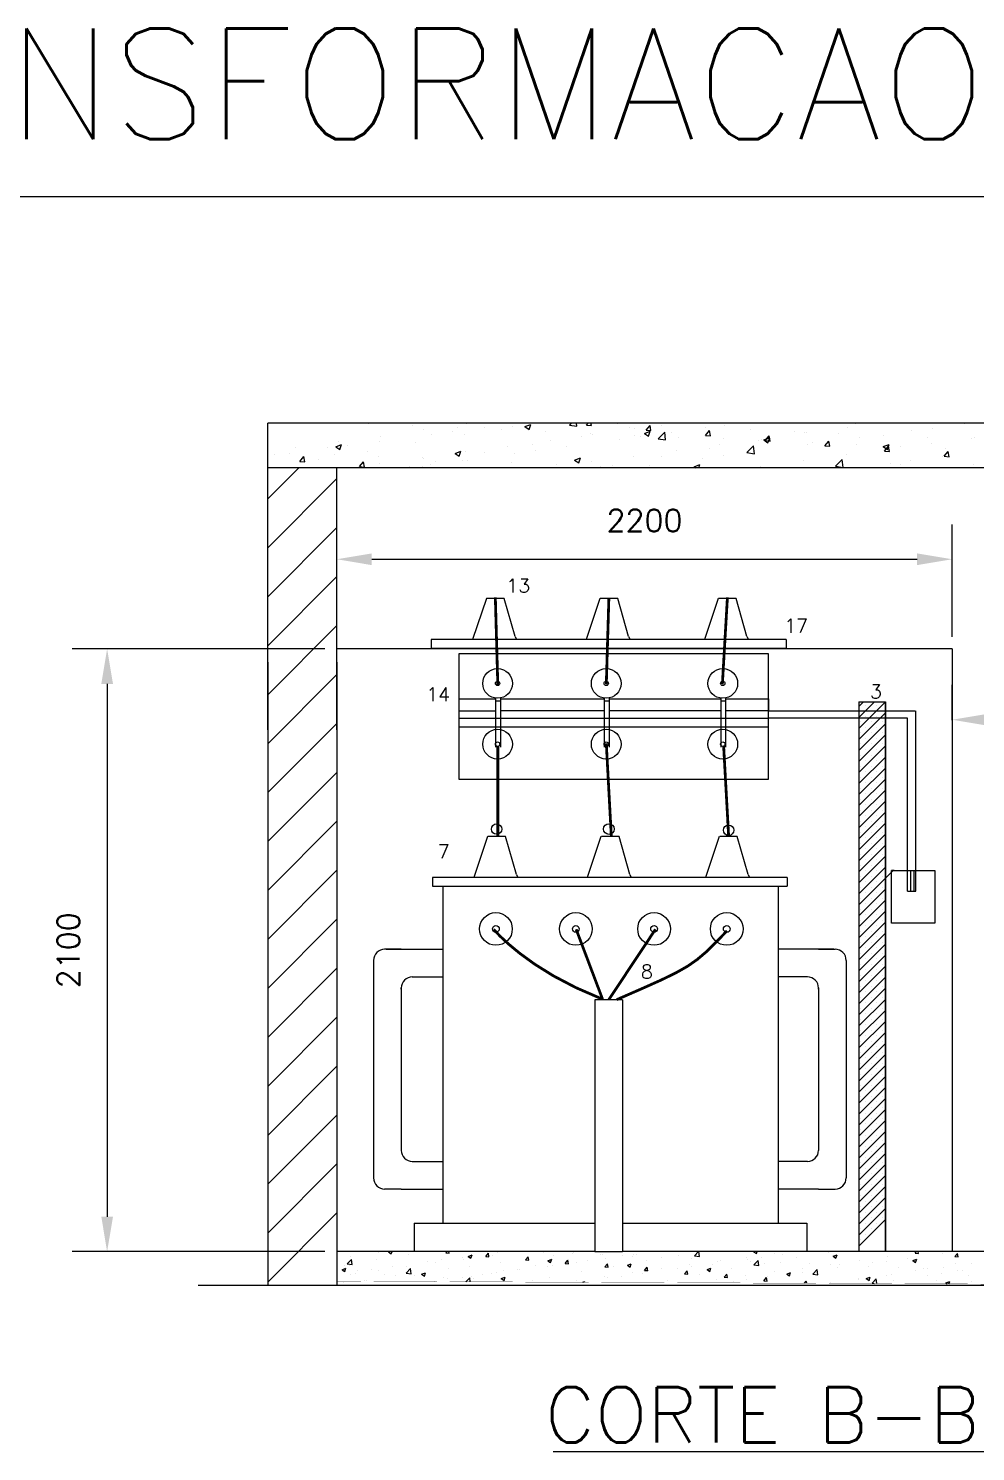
# Model space of a CAD drawing. Extents: x 0.035 to 0.854, y 0.057 to 0.57.
# Drawn here: x 0.2589 to 0.3811, y 0.3843 to 0.568 of the extents above; entities that cross this region are included whole.
import ezdxf
from ezdxf.enums import TextEntityAlignment as Align

# ---------------------------------------------------------------- set-up
doc = ezdxf.new("R2010")
doc.units = 0
doc.header["$LTSCALE"] = 500
doc.header["$MEASUREMENT"] = 0
doc.header["$PDMODE"] = 3
doc.header["$PDSIZE"] = -15
doc.layers.get('0').update_dxf_attribs({"linetype": 'CONTINUOUS'})
doc.layers.get('DEFPOINTS').update_dxf_attribs({"linetype": 'CONTINUOUS'})
doc.layers.add('TEXTOS', color=3, linetype='CONTINUOUS')
doc.styles.add('ROMAND', font='ROMANS.SHX', dxfattribs={"width": 2, "height": 100})
doc.styles.add('ROMANS', font='ROMANS.SHX', dxfattribs={"height": 80})

# ---------------------------------------------------------------- blocks, each defined once
blk = doc.blocks.new('*X4')
at = {"color": 0}
for p, q in [((6996.5, 9223.8), (7092.6, 9320)), ((6996.5, 9263.6), (7052.8, 9320)), ((6996.5, 9303.4), (7013, 9320)), ((7020.2, 9307.3), (7020.2, 9307.3)), ((7060, 9307.3), (7060, 9307.3)), ((6996.5, 9184.1), (7092.6, 9280.2)), ((7000.4, 9287.4), (7000.4, 9287.4)), ((7020.2, 9267.5), (7020.2, 9267.5)), ((7040.1, 9287.4), (7040.1, 9287.4)), ((7060, 9267.5), (7060, 9267.5)), ((7079.9, 9287.4), (7079.9, 9287.4)), ((6996.5, 9144.3), (7092.6, 9240.4)), ((6996.5, 9104.5), (7092.6, 9200.6)), ((7000.4, 9247.6), (7000.4, 9247.6)), ((7000.4, 9207.9), (7000.4, 9207.9)), ((7020.2, 9227.7), (7020.2, 9227.7)), ((7040.1, 9247.6), (7040.1, 9247.6)), ((7040.1, 9207.9), (7040.1, 9207.9)), ((7060, 9227.7), (7060, 9227.7)), ((7079.9, 9247.6), (7079.9, 9247.6)), ((7079.9, 9207.9), (7079.9, 9207.9)), ((6996.5, 9064.7), (7092.6, 9160.9)), ((7000.4, 9168.1), (7000.4, 9168.1)), ((7020.2, 9188), (7020.2, 9188)), ((7020.2, 9148.2), (7020.2, 9148.2)), ((7040.1, 9168.1), (7040.1, 9168.1)), ((7060, 9188), (7060, 9188)), ((7060, 9148.2), (7060, 9148.2)), ((7079.9, 9168.1), (7079.9, 9168.1)), ((6996.5, 9025), (7092.6, 9121.1)), ((7000.4, 9128.3), (7000.4, 9128.3)), ((7020.2, 9108.4), (7020.2, 9108.4)), ((7040.1, 9128.3), (7040.1, 9128.3)), ((7060, 9108.4), (7060, 9108.4)), ((7079.9, 9128.3), (7079.9, 9128.3)), ((6996.5, 8985.2), (7092.6, 9081.3)), ((7000.4, 9088.5), (7000.4, 9088.5)), ((7000.4, 9048.8), (7000.4, 9048.8)), ((7020.2, 9068.6), (7020.2, 9068.6)), ((7040.1, 9088.5), (7040.1, 9088.5)), ((7040.1, 9048.8), (7040.1, 9048.8)), ((7060, 9068.6), (7060, 9068.6)), ((7079.9, 9088.5), (7079.9, 9088.5)), ((7079.9, 9048.8), (7079.9, 9048.8)), ((6996.5, 8945.4), (7092.6, 9041.5)), ((6996.5, 8905.7), (7092.6, 9001.8)), ((7000.4, 9009), (7000.4, 9009)), ((7020.2, 9028.9), (7020.2, 9028.9)), ((7040.1, 9009), (7040.1, 9009)), ((7060, 9028.9), (7060, 9028.9)), ((7079.9, 9009), (7079.9, 9009)), ((6996.5, 8865.9), (7092.6, 8962)), ((7000.4, 8969.2), (7000.4, 8969.2)), ((7020.2, 8989.1), (7020.2, 8989.1)), ((7020.2, 8949.3), (7020.2, 8949.3)), ((7040.1, 8969.2), (7040.1, 8969.2)), ((7060, 8989.1), (7060, 8989.1)), ((7060, 8949.3), (7060, 8949.3)), ((7079.9, 8969.2), (7079.9, 8969.2)), ((6996.5, 8826.1), (7092.6, 8922.2)), ((7000.4, 8929.4), (7000.4, 8929.4)), ((7020.2, 8909.5), (7020.2, 8909.5)), ((7040.1, 8929.4), (7040.1, 8929.4)), ((7060, 8909.5), (7060, 8909.5)), ((7079.9, 8929.4), (7079.9, 8929.4)), ((6996.5, 8786.3), (7092.6, 8882.4)), ((6996.5, 8746.6), (7092.6, 8842.7)), ((7000.4, 8889.7), (7000.4, 8889.7)), ((7000.4, 8849.9), (7000.4, 8849.9)), ((7020.2, 8869.8), (7020.2, 8869.8)), ((7040.1, 8889.7), (7040.1, 8889.7)), ((7040.1, 8849.9), (7040.1, 8849.9)), ((7060, 8869.8), (7060, 8869.8)), ((7079.9, 8889.7), (7079.9, 8889.7)), ((7079.9, 8849.9), (7079.9, 8849.9)), ((6996.5, 8706.8), (7092.6, 8802.9)), ((7000.4, 8810.1), (7000.4, 8810.1)), ((7020.2, 8830), (7020.2, 8830)), ((7020.2, 8790.2), (7020.2, 8790.2)), ((7040.1, 8810.1), (7040.1, 8810.1)), ((7060, 8830), (7060, 8830)), ((7060, 8790.2), (7060, 8790.2)), ((7079.9, 8810.1), (7079.9, 8810.1)), ((6996.5, 8667), (7092.6, 8763.1)), ((7000.4, 8770.3), (7000.4, 8770.3)), ((7020.2, 8750.4), (7020.2, 8750.4)), ((7040.1, 8770.3), (7040.1, 8770.3)), ((7060, 8750.4), (7060, 8750.4)), ((7079.9, 8770.3), (7079.9, 8770.3)), ((6996.5, 8627.2), (7092.6, 8723.3)), ((7000.4, 8730.6), (7000.4, 8730.6)), ((7000.4, 8690.8), (7000.4, 8690.8)), ((7020.2, 8710.7), (7020.2, 8710.7)), ((7040.1, 8730.6), (7040.1, 8730.6)), ((7040.1, 8690.8), (7040.1, 8690.8)), ((7060, 8710.7), (7060, 8710.7)), ((7079.9, 8730.6), (7079.9, 8730.6)), ((7079.9, 8690.8), (7079.9, 8690.8)), ((7092.6, 8683.6), (7119.9, 8710.9)), ((6996.5, 8587.5), (7092.6, 8683.6)), ((6996.5, 8547.7), (7092.6, 8643.8)), ((7000.4, 8651), (7000.4, 8651)), ((7020.2, 8670.9), (7020.2, 8670.9)), ((7040.1, 8651), (7040.1, 8651)), ((7060, 8670.9), (7060, 8670.9)), ((7079.9, 8651), (7079.9, 8651)), ((6996.5, 8507.9), (7092.6, 8604)), ((7000.4, 8611.2), (7000.4, 8611.2)), ((7020.2, 8631.1), (7020.2, 8631.1)), ((7020.2, 8591.3), (7020.2, 8591.3)), ((7040.1, 8611.2), (7040.1, 8611.2)), ((7060, 8631.1), (7060, 8631.1)), ((7060, 8591.3), (7060, 8591.3)), ((7079.9, 8611.2), (7079.9, 8611.2)), ((6996.5, 8468.1), (7092.6, 8564.2)), ((7000.4, 8571.5), (7000.4, 8571.5)), ((7000.4, 8531.7), (7000.4, 8531.7)), ((7020.2, 8551.6), (7020.2, 8551.6)), ((7040.1, 8571.5), (7040.1, 8571.5)), ((7040.1, 8531.7), (7040.1, 8531.7)), ((7060, 8551.6), (7060, 8551.6)), ((7079.9, 8571.5), (7079.9, 8571.5)), ((7079.9, 8531.7), (7079.9, 8531.7)), ((6996.5, 8428.4), (7092.6, 8524.5)), ((6996.5, 8388.6), (7092.6, 8484.7)), ((7000.4, 8491.9), (7000.4, 8491.9)), ((7020.2, 8511.8), (7020.2, 8511.8)), ((7040.1, 8491.9), (7040.1, 8491.9)), ((7060, 8511.8), (7060, 8511.8)), ((7079.9, 8491.9), (7079.9, 8491.9)), ((6996.5, 8348.8), (7092.6, 8444.9)), ((7000.4, 8452.1), (7000.4, 8452.1)), ((7020.2, 8472), (7020.2, 8472)), ((7020.2, 8432.2), (7020.2, 8432.2)), ((7040.1, 8452.1), (7040.1, 8452.1)), ((7060, 8472), (7060, 8472)), ((7060, 8432.2), (7060, 8432.2)), ((7079.9, 8452.1), (7079.9, 8452.1)), ((6996.5, 8309), (7092.6, 8405.1)), ((7000.4, 8412.4), (7000.4, 8412.4)), ((7020.2, 8392.5), (7020.2, 8392.5)), ((7040.1, 8412.4), (7040.1, 8412.4)), ((7060, 8392.5), (7060, 8392.5)), ((7079.9, 8412.4), (7079.9, 8412.4)), ((6996.5, 8269.3), (7092.6, 8365.4)), ((6996.5, 8229.5), (7092.6, 8325.6)), ((7000.4, 8372.6), (7000.4, 8372.6)), ((7000.4, 8332.8), (7000.4, 8332.8)), ((7020.2, 8352.7), (7020.2, 8352.7)), ((7040.1, 8372.6), (7040.1, 8372.6)), ((7040.1, 8332.8), (7040.1, 8332.8)), ((7060, 8352.7), (7060, 8352.7)), ((7079.9, 8372.6), (7079.9, 8372.6)), ((7079.9, 8332.8), (7079.9, 8332.8)), ((6996.5, 8189.7), (7092.6, 8285.8)), ((7000.4, 8293), (7000.4, 8293)), ((7020.2, 8312.9), (7020.2, 8312.9)), ((7040.1, 8293), (7040.1, 8293)), ((7060, 8312.9), (7060, 8312.9)), ((7079.9, 8293), (7079.9, 8293)), ((6996.5, 8149.9), (7092.6, 8246)), ((7000.4, 8253.3), (7000.4, 8253.3)), ((7020.2, 8273.1), (7020.2, 8273.1)), ((7020.2, 8233.4), (7020.2, 8233.4)), ((7040.1, 8253.3), (7040.1, 8253.3)), ((7060, 8273.1), (7060, 8273.1)), ((7060, 8233.4), (7060, 8233.4)), ((7079.9, 8253.3), (7079.9, 8253.3)), ((6996.5, 8110.2), (7092.6, 8206.3)), ((7000.4, 8213.5), (7000.4, 8213.5)), ((7000.4, 8173.7), (7000.4, 8173.7)), ((7020.2, 8193.6), (7020.2, 8193.6)), ((7040.1, 8213.5), (7040.1, 8213.5)), ((7040.1, 8173.7), (7040.1, 8173.7)), ((7060, 8193.6), (7060, 8193.6)), ((7079.9, 8213.5), (7079.9, 8213.5)), ((7079.9, 8173.7), (7079.9, 8173.7)), ((6996.5, 8070.4), (7092.6, 8166.5)), ((6996.5, 8030.6), (7092.6, 8126.7)), ((7000.4, 8133.9), (7000.4, 8133.9)), ((7020.2, 8153.8), (7020.2, 8153.8)), ((7040.1, 8133.9), (7040.1, 8133.9)), ((7060, 8153.8), (7060, 8153.8)), ((7079.9, 8133.9), (7079.9, 8133.9)), ((6996.5, 7990.8), (7092.6, 8086.9)), ((7000.4, 8094.2), (7000.4, 8094.2)), ((7020.2, 8114.1), (7020.2, 8114.1)), ((7020.2, 8074.3), (7020.2, 8074.3)), ((7040.1, 8094.2), (7040.1, 8094.2)), ((7060, 8114.1), (7060, 8114.1)), ((7060, 8074.3), (7060, 8074.3)), ((7079.9, 8094.2), (7079.9, 8094.2)), ((6996.5, 7951.1), (7092.6, 8047.2)), ((7000.4, 8054.4), (7000.4, 8054.4)), ((7020.2, 8034.5), (7020.2, 8034.5)), ((7040.1, 8054.4), (7040.1, 8054.4)), ((7060, 8034.5), (7060, 8034.5)), ((7079.9, 8054.4), (7079.9, 8054.4)), ((6996.5, 7911.3), (7092.6, 8007.4)), ((6996.5, 7871.5), (7092.6, 7967.6)), ((7000.4, 8014.6), (7000.4, 8014.6)), ((7000.4, 7974.8), (7000.4, 7974.8)), ((7020.2, 7994.7), (7020.2, 7994.7)), ((7040.1, 8014.6), (7040.1, 8014.6)), ((7040.1, 7974.8), (7040.1, 7974.8)), ((7060, 7994.7), (7060, 7994.7)), ((7079.9, 8014.6), (7079.9, 8014.6)), ((7079.9, 7974.8), (7079.9, 7974.8)), ((6996.5, 7831.7), (7092.6, 7927.8)), ((7000.4, 7935.1), (7000.4, 7935.1)), ((7020.2, 7955), (7020.2, 7955)), ((7020.2, 7915.2), (7020.2, 7915.2)), ((7040.1, 7935.1), (7040.1, 7935.1)), ((7060, 7955), (7060, 7955)), ((7060, 7915.2), (7060, 7915.2)), ((7079.9, 7935.1), (7079.9, 7935.1)), ((6996.5, 7792), (7092.6, 7888.1)), ((7000.4, 7895.3), (7000.4, 7895.3)), ((7020.2, 7875.4), (7020.2, 7875.4)), ((7040.1, 7895.3), (7040.1, 7895.3)), ((7060, 7875.4), (7060, 7875.4)), ((7079.9, 7895.3), (7079.9, 7895.3)), ((6996.5, 7752.2), (7092.6, 7848.3)), ((7000.4, 7855.5), (7000.4, 7855.5)), ((7000.4, 7815.7), (7000.4, 7815.7)), ((7020.2, 7835.6), (7020.2, 7835.6)), ((7040.1, 7855.5), (7040.1, 7855.5)), ((7040.1, 7815.7), (7040.1, 7815.7)), ((7060, 7835.6), (7060, 7835.6)), ((7079.9, 7855.5), (7079.9, 7855.5)), ((7079.9, 7815.7), (7079.9, 7815.7)), ((6996.5, 7712.4), (7092.6, 7808.5)), ((6996.5, 7672.6), (7092.6, 7768.7)), ((7000.4, 7776), (7000.4, 7776)), ((7020.2, 7795.9), (7020.2, 7795.9)), ((7040.1, 7776), (7040.1, 7776)), ((7060, 7795.9), (7060, 7795.9)), ((7079.9, 7776), (7079.9, 7776)), ((6996.5, 7632.9), (7092.6, 7729)), ((7000.4, 7736.2), (7000.4, 7736.2)), ((7020.2, 7756.1), (7020.2, 7756.1)), ((7020.2, 7716.3), (7020.2, 7716.3)), ((7040.1, 7736.2), (7040.1, 7736.2)), ((7060, 7756.1), (7060, 7756.1)), ((7060, 7716.3), (7060, 7716.3)), ((7079.9, 7736.2), (7079.9, 7736.2)), ((6996.5, 7593.1), (7092.6, 7689.2)), ((7000.4, 7696.4), (7000.4, 7696.4)), ((7020.2, 7676.5), (7020.2, 7676.5)), ((7040.1, 7696.4), (7040.1, 7696.4)), ((7060, 7676.5), (7060, 7676.5)), ((7079.9, 7696.4), (7079.9, 7696.4)), ((6996.5, 7553.3), (7092.6, 7649.4)), ((6996.5, 7513.5), (7092.6, 7609.6)), ((7000.4, 7656.6), (7000.4, 7656.6)), ((7000.4, 7616.9), (7000.4, 7616.9)), ((7020.2, 7636.8), (7020.2, 7636.8)), ((7040.1, 7656.6), (7040.1, 7656.6)), ((7040.1, 7616.9), (7040.1, 7616.9)), ((7060, 7636.8), (7060, 7636.8)), ((7079.9, 7656.6), (7079.9, 7656.6)), ((7079.9, 7616.9), (7079.9, 7616.9)), ((6996.5, 7473.8), (7092.6, 7569.9)), ((7000.4, 7577.1), (7000.4, 7577.1)), ((7020.2, 7597), (7020.2, 7597)), ((7020.2, 7557.2), (7020.2, 7557.2)), ((7040.1, 7577.1), (7040.1, 7577.1)), ((7060, 7597), (7060, 7597)), ((7060, 7557.2), (7060, 7557.2)), ((7079.9, 7577.1), (7079.9, 7577.1)), ((6996.5, 7434), (7092.6, 7530.1)), ((7000.4, 7537.3), (7000.4, 7537.3)), ((7020.2, 7517.4), (7020.2, 7517.4)), ((7040.1, 7537.3), (7040.1, 7537.3)), ((7060, 7517.4), (7060, 7517.4)), ((7079.9, 7537.3), (7079.9, 7537.3)), ((6996.5, 7394.2), (7092.6, 7490.3)), ((7000.4, 7497.5), (7000.4, 7497.5)), ((7000.4, 7457.8), (7000.4, 7457.8)), ((7020.2, 7477.7), (7020.2, 7477.7)), ((7040.1, 7497.5), (7040.1, 7497.5)), ((7040.1, 7457.8), (7040.1, 7457.8)), ((7060, 7477.7), (7060, 7477.7)), ((7079.9, 7497.5), (7079.9, 7497.5)), ((7079.9, 7457.8), (7079.9, 7457.8)), ((6996.5, 7354.4), (7092.6, 7450.5)), ((7000.4, 7418), (7000.4, 7418)), ((7020.2, 7437.9), (7020.2, 7437.9)), ((7040.1, 7418), (7040.1, 7418)), ((7060, 7437.9), (7060, 7437.9)), ((7000.4, 7378.2), (7000.4, 7378.2)), ((7020.2, 7398.1), (7020.2, 7398.1))]:
    blk.add_line(p, q, dxfattribs=at)
blk = doc.blocks.new('*X10')
at = {"color": 0}
for p, q in [((8327.9, 11417.4), (8327.9, 11417.4)), ((8488, 11410.6), (8488, 11410.6)), ((8680.6, 11417.2), (8680.6, 11417.2)), ((8848.8, 11408.7), (8848.8, 11408.7)), ((8893.3, 11407.4), (8914.3, 11415.4)), ((8908.2, 11397.3), (8914.3, 11415.4)), ((9054.3, 11413.2), (9061.2, 11420.5)), ((9054.3, 11413.2), (9081, 11409.1)), ((9081, 11409.1), (9079.7, 11420.5)), ((9115, 11413.4), (9121, 11420.5)), ((9115, 11413.4), (9133, 11411.8)), ((9133, 11411.8), (9131.4, 11420.5)), ((9225.5, 11417.1), (9225.5, 11417.1)), ((9330.2, 11394.6), (9344.7, 11411.8)), ((9348.2, 11393), (9344.7, 11411.8)), ((9385.7, 11410.3), (9385.7, 11410.3)), ((9612.6, 11411.3), (9612.6, 11411.3)), ((10085, 11418), (10085, 11418)), ((10478.8, 11417.4), (10478.8, 11417.4)), ((8370.7, 11373.6), (8370.7, 11373.6)), ((8526.5, 11396.1), (8526.5, 11396.1)), ((8556.9, 11380.2), (8556.9, 11380.2)), ((8632, 11390.1), (8632, 11390.1)), ((8648.2, 11403.8), (8648.2, 11403.8)), ((8673.9, 11378.6), (8673.9, 11378.6)), ((8745.7, 11405.1), (8745.7, 11405.1)), ((8808.3, 11397.1), (8808.3, 11397.1)), ((8893.3, 11407.4), (8908.2, 11397.3)), ((8968.5, 11390.3), (8968.5, 11390.3)), ((8984.3, 11359), (8984.3, 11359)), ((9095.7, 11372.8), (9095.7, 11372.8)), ((9128.6, 11383.5), (9128.6, 11383.5)), ((9138.3, 11380.2), (9138.3, 11380.2)), ((9234.4, 11361.5), (9234.4, 11361.5)), ((9270.6, 11402.9), (9270.6, 11402.9)), ((9288.8, 11376.8), (9288.8, 11376.8)), ((9289.8, 11399.4), (9289.8, 11399.4)), ((9309.5, 11371.4), (9309.5, 11371.4)), ((9324.4, 11383.3), (9345.5, 11391.4)), ((9324.4, 11383.3), (9339.4, 11373.3)), ((9330.2, 11394.6), (9348.1, 11393)), ((9339.4, 11373.3), (9345.5, 11391.4)), ((9374.5, 11363.6), (9397.8, 11387.9)), ((9374.5, 11363.6), (9401.1, 11359.4)), ((9401.1, 11359.4), (9397.8, 11387.9)), ((9423.1, 11386.3), (9423.1, 11386.3)), ((9448.9, 11370), (9448.9, 11370)), ((9545.4, 11375.8), (9559.9, 11393)), ((9545.4, 11375.8), (9563.3, 11374.2)), ((9545.8, 11403.5), (9545.8, 11403.5)), ((9563.3, 11374.2), (9559.9, 11393)), ((9609.1, 11363.2), (9609.1, 11363.2)), ((9706, 11396.8), (9706, 11396.8)), ((9735.1, 11357.9), (9735.1, 11357.9)), ((9747.6, 11362.3), (9747.6, 11362.3)), ((9755.6, 11359.3), (9776.6, 11367.4)), ((9755.6, 11359.3), (9770.5, 11349.2)), ((9760.6, 11356.9), (9775, 11374.2)), ((9760.6, 11356.9), (9778.5, 11355.4)), ((9770.5, 11349.2), (9776.6, 11367.4)), ((9778.5, 11355.4), (9775, 11374.2)), ((9866.1, 11390), (9866.1, 11390)), ((9903.4, 11384.8), (9903.4, 11384.8)), ((9910.1, 11388), (9910.1, 11388)), ((10026.3, 11383.2), (10026.3, 11383.2)), ((10057.4, 11405.9), (10057.4, 11405.9)), ((10100.6, 11367.6), (10100.6, 11367.6)), ((10186.4, 11376.5), (10186.4, 11376.5)), ((10290, 11392.5), (10290, 11392.5)), ((10346.6, 11369.7), (10346.6, 11369.7)), ((10365.1, 11402.4), (10365.1, 11402.4)), ((10506.7, 11362.9), (10506.7, 11362.9)), ((10515.1, 11368.9), (10515.1, 11368.9)), ((7989.3, 11305.5), (7989.3, 11305.5)), ((8044.8, 11311.9), (8044.8, 11311.9)), ((8065.2, 11333.3), (8065.2, 11333.3)), ((8178.8, 11330.4), (8178.8, 11330.4)), ((8210.1, 11334.6), (8231.1, 11342.7)), ((8210.1, 11334.6), (8225, 11324.6)), ((8219.2, 11354.4), (8219.2, 11354.4)), ((8225, 11324.6), (8231.1, 11342.7)), ((8253.9, 11340.3), (8253.9, 11340.3)), ((8324, 11318.6), (8324, 11318.6)), ((8367.5, 11355.3), (8367.5, 11355.3)), ((8498.9, 11348.6), (8498.9, 11348.6)), ((8641.2, 11310.6), (8662.2, 11318.7)), ((8641.2, 11310.6), (8656.2, 11300.5)), ((8656.2, 11300.5), (8662.3, 11318.7)), ((8676.9, 11317.3), (8676.9, 11317.3)), ((8745.8, 11312.8), (8745.8, 11312.8)), ((8828.4, 11336.5), (8828.4, 11336.5)), ((8856.2, 11311.7), (8856.2, 11311.7)), ((8920.7, 11342.8), (8920.7, 11342.8)), ((8931.3, 11321.6), (8931.3, 11321.6)), ((9044.9, 11336.5), (9044.9, 11336.5)), ((9442, 11322), (9442, 11322)), ((9560.2, 11327.9), (9560.2, 11327.9)), ((9596, 11343.1), (9596, 11343.1)), ((9694.6, 11313.9), (9718, 11338.3)), ((9694.6, 11313.9), (9721.3, 11309.8)), ((9721.3, 11309.8), (9718, 11338.3)), ((9722.4, 11317.8), (9722.4, 11317.8)), ((9769.2, 11356.5), (9769.2, 11356.5)), ((9911.8, 11342.7), (9911.8, 11342.7)), ((9929.4, 11349.7), (9929.4, 11349.7)), ((9975.8, 11338.1), (9990.2, 11355.3)), ((9975.8, 11338.1), (9993.7, 11336.5)), ((9986.9, 11352.6), (9986.9, 11352.6)), ((9993.7, 11336.5), (9990.2, 11355.3)), ((10053.8, 11306.1), (10053.8, 11306.1)), ((10089.5, 11342.9), (10089.5, 11342.9)), ((10186.7, 11335.3), (10207.7, 11343.3)), ((10186.7, 11335.3), (10201.6, 11325.2)), ((10190.9, 11319.3), (10205.4, 11336.5)), ((10190.9, 11319.3), (10208.9, 11317.7)), ((10201.7, 11325.2), (10207.7, 11343.3)), ((10205.3, 11325.3), (10205.3, 11325.3)), ((10208.9, 11317.7), (10205.4, 11336.5)), ((10249.7, 11336.2), (10249.7, 11336.2)), ((10361.1, 11347.8), (10361.1, 11347.8)), ((10406.1, 11300.5), (10420.6, 11317.7)), ((10409.8, 11329.4), (10409.8, 11329.4)), ((10424, 11298.9), (10420.6, 11317.7)), ((8080.8, 11281.9), (8095.2, 11299.1)), ((8080.8, 11281.9), (8098.7, 11280.3)), ((8098.7, 11280.3), (8095.2, 11299.1)), ((8149, 11288.6), (8149, 11288.6)), ((8205, 11305.2), (8205, 11305.2)), ((8296, 11263.1), (8310.4, 11280.3)), ((8296, 11263.1), (8313.9, 11261.5)), ((8313.9, 11261.5), (8310.4, 11280.3)), ((8365.1, 11298.4), (8365.1, 11298.4)), ((8367.1, 11273.7), (8367.1, 11273.7)), ((8478, 11261.9), (8478, 11261.9)), ((8522.9, 11296.2), (8522.9, 11296.2)), ((8523.5, 11259), (8525.6, 11261.5)), ((8525.3, 11291.6), (8525.3, 11291.6)), ((8526.1, 11259), (8525.6, 11261.5)), ((8553.1, 11271.8), (8553.1, 11271.8)), ((8570.8, 11282.7), (8570.8, 11282.7)), ((8666.7, 11286.7), (8666.7, 11286.7)), ((8685.4, 11284.9), (8685.4, 11284.9)), ((8845.5, 11278.1), (8845.5, 11278.1)), ((8980.6, 11259.2), (8980.6, 11259.2)), ((9005.7, 11271.3), (9005.7, 11271.3)), ((9072.4, 11286.6), (9093.4, 11294.6)), ((9072.4, 11286.6), (9087.3, 11276.5)), ((9087.3, 11276.5), (9093.4, 11294.6)), ((9134.6, 11280.3), (9134.6, 11280.3)), ((9165.8, 11264.6), (9165.8, 11264.6)), ((9210.3, 11267.9), (9210.3, 11267.9)), ((9286.2, 11299.5), (9286.2, 11299.5)), ((9344.2, 11268), (9344.2, 11268)), ((9385.2, 11297.9), (9385.2, 11297.9)), ((9503.5, 11262.5), (9524.5, 11270.6)), ((9503.5, 11262.5), (9508.8, 11259)), ((9520.6, 11259), (9524.5, 11270.6)), ((9533.7, 11292.9), (9533.7, 11292.9)), ((9608.8, 11302.8), (9608.8, 11302.8)), ((9743.9, 11262.5), (9743.9, 11262.5)), ((9899.7, 11284.9), (9899.7, 11284.9)), ((10014.8, 11264.3), (10038.2, 11288.6)), ((10014.8, 11264.3), (10041.5, 11260.1)), ((10041.5, 11260.1), (10038.2, 11288.6)), ((10211.1, 11274.2), (10211.1, 11274.2)), ((10247.6, 11269), (10247.6, 11269)), ((10286.2, 11284.1), (10286.2, 11284.1)), ((10399.8, 11299), (10399.8, 11299)), ((10406.1, 11300.5), (10424, 11298.9)), ((10422.6, 11299.1), (10422.6, 11299.1)), ((10511.5, 11269), (10511.5, 11269))]:
    blk.add_line(p, q, dxfattribs=at)
blk = doc.blocks.new('*X11')
at = {"color": 0}
for p, q in [((8261.3, 8377.5), (8261.3, 8377.5)), ((8805, 8390.7), (8805, 8390.7)), ((8994.5, 8415.7), (8994.5, 8415.7)), ((9069.6, 8425.6), (9069.6, 8425.6)), ((8313.2, 8326), (8313.2, 8326)), ((8426.8, 8340.9), (8426.8, 8340.9)), ((8616.3, 8365.9), (8616.3, 8365.9)), ((8691.4, 8375.8), (8691.4, 8375.8)), ((8238.1, 8316.1), (8238.1, 8316.1))]:
    blk.add_line(p, q, dxfattribs=at)
blk = doc.blocks.new('*X12')
at = {"color": 0}
for p, q in [((8261.3, 8377.5), (8261.3, 8377.5)), ((8805, 8390.7), (8805, 8390.7)), ((8994.5, 8415.7), (8994.5, 8415.7)), ((9069.6, 8425.6), (9069.6, 8425.6)), ((8313.2, 8326), (8313.2, 8326)), ((8426.8, 8340.9), (8426.8, 8340.9)), ((8616.3, 8365.9), (8616.3, 8365.9)), ((8691.4, 8375.8), (8691.4, 8375.8)), ((8238.1, 8316.1), (8238.1, 8316.1))]:
    blk.add_line(p, q, dxfattribs=at)
blk = doc.blocks.new('*X13')
at = {"color": 0}
for p, q in [((8261.3, 8377.5), (8261.3, 8377.5)), ((8805, 8390.7), (8805, 8390.7)), ((8994.5, 8415.7), (8994.5, 8415.7)), ((9069.6, 8425.6), (9069.6, 8425.6)), ((8313.2, 8326), (8313.2, 8326)), ((8426.8, 8340.9), (8426.8, 8340.9)), ((8616.3, 8365.9), (8616.3, 8365.9)), ((8691.4, 8375.8), (8691.4, 8375.8)), ((8238.1, 8316.1), (8238.1, 8316.1))]:
    blk.add_line(p, q, dxfattribs=at)
blk = doc.blocks.new('*X14')
at = {"color": 0}
for p, q in [((8400.9, 8427.5), (8403.9, 8428.6)), ((8215.7, 8421.1), (8215.7, 8421.1)), ((8251.5, 8384.3), (8267.1, 8400.6)), ((8264.8, 8412.6), (8264.8, 8412.6)), ((8365.8, 8425.4), (8365.8, 8425.4)), ((8541.6, 8392), (8541.6, 8392)), ((8591.6, 8398.6), (8591.6, 8398.6)), ((8667.4, 8408.6), (8667.4, 8408.6)), ((8793.7, 8425.2), (8793.7, 8425.2)), ((8232.8, 8363), (8246.8, 8368.3)), ((8262.3, 8346), (8262.3, 8346)), ((8289.4, 8358.8), (8289.4, 8358.8)), ((8339.5, 8365.4), (8339.5, 8365.4)), ((8415.2, 8375.4), (8415.2, 8375.4)), ((8214.6, 8321.7), (8215.1, 8322.3))]:
    blk.add_line(p, q, dxfattribs=at)
blk = doc.blocks.new('*X15')
at = {"color": 0}
for p, q in [((8410.8, 8420.8), (8413.5, 8428.6)), ((8608, 8423.6), (8612.3, 8428.6)), ((8620, 8422.5), (8618.9, 8428.6)), ((9505.7, 8413.6), (9520.1, 8428.6)), ((9523.5, 8410.9), (9521.4, 8428.6)), ((9718.6, 8427.9), (9720.5, 8428.6)), ((9718.6, 8427.9), (9728.6, 8421.2)), ((9728.6, 8421.2), (9731.1, 8428.6)), ((10301.7, 8423.4), (10306.1, 8428.6)), ((10313.7, 8422.3), (10312.5, 8428.6)), ((10450.8, 8427.5), (10450.8, 8427.5)), ((8215.7, 8421.1), (8215.7, 8421.1)), ((8240.8, 8378.8), (8240.8, 8378.8)), ((8251.5, 8384.3), (8269.3, 8381.6)), ((8269.3, 8381.6), (8267.1, 8400.5)), ((8357.5, 8398.8), (8357.5, 8398.8)), ((8365.8, 8425.4), (8365.8, 8425.4)), ((8400.9, 8427.5), (8410.8, 8420.8)), ((8474.1, 8418.8), (8474.1, 8418.8)), ((8569.9, 8387.9), (8569.9, 8387.9)), ((8608, 8423.6), (8620, 8422.5)), ((8670.9, 8400.7), (8670.9, 8400.7)), ((8688.3, 8411.4), (8702.3, 8416.8)), ((8688.3, 8411.4), (8698.3, 8404.7)), ((8698.3, 8404.7), (8702.3, 8416.8)), ((8751.5, 8411), (8761.1, 8422.5)), ((8751.5, 8411), (8763.4, 8410)), ((8763.4, 8409.9), (8761.1, 8422.5)), ((8774.8, 8415.7), (8774.8, 8415.7)), ((8793.7, 8425.2), (8793.7, 8425.2)), ((8894.9, 8398.5), (8904.6, 8409.9)), ((8894.9, 8398.5), (8906.9, 8397.4)), ((8906.9, 8397.4), (8904.6, 8409.9)), ((8932.4, 8379.6), (8932.4, 8379.6)), ((8959.8, 8425.3), (8959.8, 8425.3)), ((8975.7, 8395.4), (8989.7, 8400.8)), ((8975.7, 8395.4), (8985.7, 8388.7)), ((8985.7, 8388.7), (8989.7, 8400.8)), ((8993.2, 8379.5), (8993.2, 8379.5)), ((9038.4, 8385.9), (9048, 8397.4)), ((9038.4, 8385.9), (9050.3, 8384.9)), ((9043.3, 8386.1), (9043.3, 8386.1)), ((9050.3, 8384.8), (9048, 8397.4)), ((9049, 8399.6), (9049, 8399.6)), ((9066.6, 8420.8), (9066.6, 8420.8)), ((9080, 8391), (9080, 8391)), ((9119, 8396.1), (9119, 8396.1)), ((9165.7, 8419.6), (9165.7, 8419.6)), ((9173.4, 8416.3), (9173.4, 8416.3)), ((9181.8, 8373.4), (9191.5, 8384.8)), ((9182.6, 8405.1), (9182.6, 8405.1)), ((9193.8, 8372.3), (9191.5, 8384.8)), ((9245.3, 8412.7), (9245.3, 8412.7)), ((9263.2, 8379.4), (9277.2, 8384.8)), ((9263.2, 8379.4), (9273.1, 8372.7)), ((9273.1, 8372.7), (9277.2, 8384.8)), ((9280.1, 8411.7), (9280.1, 8411.7)), ((9283.7, 8417.9), (9283.7, 8417.9)), ((9295.4, 8419.3), (9295.4, 8419.3)), ((9330.2, 8395.7), (9330.2, 8395.7)), ((9386.9, 8407.2), (9386.9, 8407.2)), ((9446.9, 8415.8), (9446.9, 8415.8)), ((9487.8, 8380.4), (9487.8, 8380.4)), ((9493.7, 8402.7), (9493.7, 8402.7)), ((9505.7, 8413.6), (9523.5, 8410.9)), ((9570.6, 8383.6), (9570.6, 8383.6)), ((9588.8, 8393.2), (9588.8, 8393.2)), ((9600.4, 8398.2), (9600.4, 8398.2)), ((9692.7, 8408.2), (9692.7, 8408.2)), ((9696.9, 8400.2), (9696.9, 8400.2)), ((9707.2, 8393.7), (9707.2, 8393.7)), ((9719.2, 8380.5), (9734.7, 8396.8)), ((9719.2, 8380.5), (9736.9, 8377.8)), ((9737, 8377.8), (9734.7, 8396.7)), ((9747, 8406.8), (9747, 8406.8)), ((9756.5, 8385.8), (9756.5, 8385.8)), ((9795.4, 8422.2), (9795.4, 8422.2)), ((9813.9, 8389.2), (9813.9, 8389.2)), ((9822.8, 8416.8), (9822.8, 8416.8)), ((9873.2, 8405.8), (9873.2, 8405.8)), ((9920.7, 8384.7), (9920.7, 8384.7)), ((9989.8, 8425.9), (9989.8, 8425.9)), ((9997.9, 8383.5), (9997.9, 8383.5)), ((10006, 8411.9), (10020.1, 8417.3)), ((10006, 8411.9), (10016, 8405.2)), ((10016, 8405.2), (10020.1, 8417.3)), ((10027.5, 8380.2), (10027.5, 8380.2)), ((10100.5, 8397.5), (10100.5, 8397.5)), ((10148.6, 8387.7), (10148.6, 8387.7)), ((10198.7, 8394.3), (10198.7, 8394.3)), ((10201.6, 8410.3), (10201.6, 8410.3)), ((10274.4, 8404.3), (10274.4, 8404.3)), ((10293.5, 8395.9), (10307.5, 8401.2)), ((10293.5, 8395.9), (10303.4, 8389.2)), ((10301.7, 8423.4), (10313.7, 8422.3)), ((10303.4, 8389.1), (10307.5, 8401.2)), ((10305.4, 8425.3), (10305.4, 8425.3)), ((10400.7, 8420.9), (10400.7, 8420.9)), ((10445.2, 8410.8), (10454.8, 8422.3)), ((10445.2, 8410.8), (10457.1, 8409.8)), ((10448.1, 8386.6), (10448.1, 8386.6)), ((10457.1, 8409.8), (10454.8, 8422.3)), ((10506.7, 8385.7), (10506.7, 8385.7)), ((8215.7, 8327.8), (8215.7, 8327.8)), ((8232.8, 8363), (8242.8, 8356.3)), ((8242.8, 8356.2), (8246.8, 8368.3)), ((8280.3, 8350.1), (8280.3, 8350.1)), ((8363.3, 8358.8), (8363.3, 8358.8)), ((8387.1, 8345.6), (8387.1, 8345.6)), ((8465, 8351.2), (8480.6, 8367.4)), ((8465, 8351.2), (8482.8, 8348.5)), ((8467.2, 8373.8), (8467.2, 8373.8)), ((8482.8, 8348.4), (8480.6, 8367.4)), ((8493.8, 8341.1), (8493.8, 8341.1)), ((8520.3, 8346.9), (8534.3, 8352.3)), ((8520.3, 8346.9), (8530.2, 8340.2)), ((8530.2, 8340.2), (8534.3, 8352.3)), ((8600.6, 8336.6), (8600.6, 8336.6)), ((8614.8, 8329.7), (8614.8, 8329.7)), ((8668.5, 8334.1), (8668.5, 8334.1)), ((8679.9, 8319.6), (8694, 8334.3)), ((8695.7, 8319.5), (8694, 8334.3)), ((8699.1, 8339.5), (8699.1, 8339.5)), ((8707.4, 8332.1), (8707.4, 8332.1)), ((8741.1, 8346.3), (8741.1, 8346.3)), ((8772.4, 8349.1), (8772.4, 8349.1)), ((8791.1, 8352.9), (8791.1, 8352.9)), ((8807.7, 8330.9), (8821.7, 8336.3)), ((8807.7, 8330.9), (8817.6, 8324.2)), ((8814.1, 8327.6), (8814.1, 8327.6)), ((8815.8, 8359.6), (8815.8, 8359.6)), ((8817.6, 8324.2), (8821.7, 8336.3)), ((8866.9, 8362.9), (8866.9, 8362.9)), ((8875.1, 8363.2), (8875.1, 8363.2)), ((8976.1, 8376), (8976.1, 8376)), ((8980.3, 8335.7), (8980.3, 8335.7)), ((9097, 8355.7), (9097, 8355.7)), ((9180.2, 8338.5), (9180.2, 8338.5)), ((9181.8, 8373.4), (9193.8, 8372.3)), ((9192.7, 8333.8), (9192.7, 8333.8)), ((9213.6, 8375.7), (9213.6, 8375.7)), ((9242.8, 8340.4), (9242.8, 8340.4)), ((9281.2, 8351.3), (9281.2, 8351.3)), ((9318.5, 8350.4), (9318.5, 8350.4)), ((9325.3, 8360.8), (9334.9, 8372.3)), ((9325.3, 8360.8), (9337.2, 8359.8)), ((9337.3, 8359.7), (9334.9, 8372.3)), ((9385.1, 8366.3), (9385.1, 8366.3)), ((9406.6, 8325.7), (9406.6, 8325.7)), ((9444.8, 8367), (9444.8, 8367)), ((9468.7, 8348.2), (9478.4, 8359.7)), ((9468.7, 8348.2), (9480.7, 8347.2)), ((9480.7, 8347.2), (9478.4, 8359.7)), ((9494.9, 8373.6), (9494.9, 8373.6)), ((9523.2, 8345.8), (9523.2, 8345.8)), ((9550.6, 8363.4), (9564.6, 8368.8)), ((9550.6, 8363.4), (9560.5, 8356.7)), ((9560.5, 8356.7), (9564.6, 8368.8)), ((9586.4, 8326.6), (9586.4, 8326.6)), ((9612.2, 8335.7), (9621.8, 8347.2)), ((9612.2, 8335.7), (9624.1, 8334.7)), ((9624.2, 8334.6), (9621.8, 8347.2)), ((9639.9, 8365.8), (9639.9, 8365.8)), ((9690.3, 8341.6), (9690.3, 8341.6)), ((9694.4, 8327.9), (9694.4, 8327.9)), ((9755.6, 8323.1), (9765.3, 8334.6)), ((9767.6, 8322.1), (9765.3, 8334.6)), ((9770.1, 8337.9), (9770.1, 8337.9)), ((9793, 8355.7), (9793, 8355.7)), ((9838, 8347.4), (9852, 8352.8)), ((9838, 8347.4), (9848, 8340.7)), ((9848, 8340.7), (9852, 8352.7)), ((9894, 8368.5), (9894, 8368.5)), ((9896.5, 8354.5), (9896.5, 8354.5)), ((9932.6, 8347.4), (9948.2, 8363.6)), ((9932.6, 8347.4), (9950.4, 8344.7)), ((9946.5, 8361.1), (9946.5, 8361.1)), ((9950.4, 8344.6), (9948.2, 8363.6)), ((10022.3, 8371.1), (10022.3, 8371.1)), ((10098.1, 8331), (10098.1, 8331)), ((10098.2, 8326.5), (10098.2, 8326.5)), ((10125.4, 8331.4), (10139.4, 8336.7)), ((10125.4, 8331.4), (10135.4, 8324.7)), ((10134.2, 8375.7), (10134.2, 8375.7)), ((10135.4, 8324.6), (10139.4, 8336.7)), ((10146.1, 8314.3), (10161.6, 8330.5)), ((10163.7, 8313.1), (10161.6, 8330.5)), ((10199.1, 8343.8), (10199.1, 8343.8)), ((10214.8, 8346.6), (10214.8, 8346.6)), ((10221.8, 8325.4), (10221.8, 8325.4)), ((10241, 8371.1), (10241, 8371.1)), ((10303, 8358.8), (10303, 8358.8)), ((10331.4, 8366.6), (10331.4, 8366.6)), ((10347.8, 8366.6), (10347.8, 8366.6)), ((10348.1, 8342), (10348.1, 8342)), ((10398.2, 8348.6), (10398.2, 8348.6)), ((10405.7, 8372.8), (10405.7, 8372.8)), ((10454.5, 8362.1), (10454.5, 8362.1)), ((10473.9, 8358.6), (10473.9, 8358.6)), ((10496, 8342.7), (10496, 8342.7)), ((8215.2, 8321.6), (8215.1, 8322.2)), ((8322.5, 8323.3), (8322.5, 8323.3)), ((8567.5, 8321.3), (8567.5, 8321.3)), ((8920.9, 8323.1), (8920.9, 8323.1)), ((9027.6, 8318.6), (9027.6, 8318.6)), ((9077.5, 8324.4), (9077.5, 8324.4)), ((9102.5, 8317.8), (9109.1, 8320.3)), ((9108.3, 8317.7), (9109.1, 8320.3)), ((9644.3, 8321.3), (9644.3, 8321.3)), ((9755.6, 8323.1), (9767.6, 8322.1)), ((9902.2, 8314.3), (9908.7, 8322.1)), ((9910.2, 8314.2), (9908.7, 8322.1)), ((9995.4, 8316.9), (9995.4, 8316.9)), ((10146, 8315.4), (10146, 8315.4)), ((10146.1, 8314.3), (10153.5, 8313.2)), ((10379.4, 8322.7), (10379.4, 8322.7)), ((10412.9, 8315.3), (10426.9, 8320.7)), ((10412.9, 8315.3), (10417.8, 8312)), ((10423.9, 8312), (10426.9, 8320.7)), ((10504.3, 8319.1), (10504.3, 8319.1))]:
    blk.add_line(p, q, dxfattribs=at)
blk = doc.blocks.new('*X16')
at = {"color": 0}
for p, q in [((7964.6, 11146.5), (8077, 11259)), ((7964.6, 10969.8), (8214.6, 11219.8)), ((7964.6, 10793), (8214.6, 11043)), ((7964.6, 10616.2), (8214.6, 10866.2)), ((7964.6, 10439.4), (8214.6, 10689.4)), ((7964.6, 10262.7), (8214.6, 10512.7)), ((7964.6, 10085.9), (8214.6, 10335.9)), ((7964.6, 9909.1), (8214.6, 10159.1)), ((7964.6, 9732.3), (8214.6, 9982.3)), ((7964.6, 9555.6), (8214.6, 9805.6)), ((7964.6, 9378.8), (8214.6, 9628.8)), ((7964.6, 9202), (8214.6, 9452)), ((7964.6, 9025.2), (8214.6, 9275.2)), ((7964.6, 8848.4), (8214.6, 9098.4)), ((7964.6, 8671.7), (8214.6, 8921.7)), ((7964.6, 8494.9), (8214.6, 8744.9)), ((7964.6, 8318.1), (8214.6, 8568.1))]:
    blk.add_line(p, q, dxfattribs=at)

msp = doc.modelspace()

# ---------------------------------------------------------------- linework, layer by layer
for p, q in [((0.11425, 0.54632), (0.41812, 0.54632)), ((0.28979, 0.5113), (0.28979, 0.51707)), ((0.28979, 0.47745), (0.28979, 0.5113)), ((0.29873, 0.5113), (0.28979, 0.5113)), ((0.29873, 0.47745), (0.29873, 0.5113)), ((0.31801, 0.49441), (0.31624, 0.48911)), ((0.32033, 0.49441), (0.31805, 0.49441)), ((0.32174, 0.48952), (0.32033, 0.49441)), ((0.33265, 0.49441), (0.33088, 0.48911)), ((0.33497, 0.49441), (0.33269, 0.49441)), ((0.33637, 0.48952), (0.33497, 0.49441)), ((0.34791, 0.49441), (0.34615, 0.48911)), ((0.35024, 0.49441), (0.34796, 0.49441)), ((0.35164, 0.48952), (0.35024, 0.49441)), ((0.35669, 0.48911), (0.3109, 0.48911)), ((0.3109, 0.48911), (0.3109, 0.488)), ((0.32174, 0.48952), (0.32191, 0.48911)), ((0.33637, 0.48952), (0.33655, 0.48911)), ((0.35164, 0.48952), (0.35182, 0.48911)), ((0.35669, 0.48911), (0.35669, 0.488)), ((0.37811, 0.48791), (0.29873, 0.48791)), ((0.3109, 0.488), (0.35669, 0.488)), ((0.31447, 0.4873), (0.31447, 0.47112)), ((0.35444, 0.4873), (0.31447, 0.4873)), ((0.35444, 0.47112), (0.35444, 0.4873)), ((0.37811, 0.48791), (0.37811, 0.41011)), ((0.28979, 0.48619), (0.28979, 0.41011)), ((0.29873, 0.48619), (0.29873, 0.41011)), ((0.31447, 0.48148), (0.31921, 0.48148)), ((0.31921, 0.4815), (0.31921, 0.47522)), ((0.31982, 0.4816), (0.31982, 0.47522)), ((0.31982, 0.48148), (0.33322, 0.48148)), ((0.33322, 0.4815), (0.33322, 0.47522)), ((0.33384, 0.4816), (0.33384, 0.47522)), ((0.33384, 0.48148), (0.34827, 0.48148)), ((0.34827, 0.4815), (0.34827, 0.47522)), ((0.34889, 0.4816), (0.34889, 0.47522)), ((0.34889, 0.48148), (0.35444, 0.48148)), ((0.35444, 0.48148), (0.35444, 0.47993)), ((0.31447, 0.47993), (0.31921, 0.47993)), ((0.31921, 0.48119), (0.31982, 0.48119)), ((0.33322, 0.47993), (0.31982, 0.47993)), ((0.33322, 0.48119), (0.33384, 0.48119)), ((0.34827, 0.47993), (0.33384, 0.47993)), ((0.34827, 0.48119), (0.34889, 0.48119)), ((0.35444, 0.47993), (0.34889, 0.47993)), ((0.35444, 0.47993), (0.37335, 0.47993)), ((0.36609, 0.48107), (0.36953, 0.48107)), ((0.36609, 0.48107), (0.36609, 0.41011)), ((0.36953, 0.48107), (0.36953, 0.41011)), ((0.36953, 0.41011), (0.36953, 0.48107)), ((0.37345, 0.4593), (0.37345, 0.47993)), ((0.31447, 0.47896), (0.35444, 0.47896)), ((0.31447, 0.47787), (0.35444, 0.47787)), ((0.37237, 0.47896), (0.35444, 0.47896)), ((0.37237, 0.4735), (0.37237, 0.47896)), ((0.37237, 0.45662), (0.37237, 0.4735)), ((0.31447, 0.47112), (0.35444, 0.47112)), ((0.31816, 0.46368), (0.31639, 0.45839)), ((0.32049, 0.46368), (0.31821, 0.46368)), ((0.32189, 0.45879), (0.32049, 0.46368)), ((0.3328, 0.46368), (0.33103, 0.45839)), ((0.33513, 0.46368), (0.33285, 0.46368)), ((0.33653, 0.45879), (0.33513, 0.46368)), ((0.34807, 0.46368), (0.3463, 0.45839)), ((0.35039, 0.46368), (0.34812, 0.46368)), ((0.3518, 0.45879), (0.35039, 0.46368)), ((0.37063, 0.4593), (0.37029, 0.4593)), ((0.37031, 0.4525), (0.37031, 0.4593)), ((0.37052, 0.4593), (0.37587, 0.4593)), ((0.37276, 0.45929), (0.37276, 0.45662)), ((0.37316, 0.4593), (0.37316, 0.45654)), ((0.37345, 0.45662), (0.37345, 0.4593)), ((0.37587, 0.4593), (0.37587, 0.4525)), ((0.35685, 0.45839), (0.31106, 0.45839)), ((0.31106, 0.45839), (0.31106, 0.45727)), ((0.32189, 0.45879), (0.32207, 0.45839)), ((0.33653, 0.45879), (0.33671, 0.45839)), ((0.3518, 0.45879), (0.35197, 0.45839)), ((0.35685, 0.45839), (0.35685, 0.45727)), ((0.31106, 0.45727), (0.35685, 0.45727)), ((0.31239, 0.45727), (0.31239, 0.41897)), ((0.35567, 0.45727), (0.35567, 0.41897)), ((0.37237, 0.45662), (0.37292, 0.45662)), ((0.37276, 0.45662), (0.37345, 0.45662)), ((0.37587, 0.4525), (0.37031, 0.4525)), ((0.30702, 0.44914), (0.30488, 0.44914)), ((0.30506, 0.44914), (0.31055, 0.44914)), ((0.31055, 0.44914), (0.31239, 0.44914)), ((0.35735, 0.44914), (0.35567, 0.44914)), ((0.36284, 0.44914), (0.35735, 0.44914)), ((0.36088, 0.44914), (0.36302, 0.44914)), ((0.30345, 0.44771), (0.30345, 0.41962)), ((0.36445, 0.44771), (0.36445, 0.41962)), ((0.30845, 0.44558), (0.31213, 0.44558)), ((0.31213, 0.44558), (0.31239, 0.44558)), ((0.35578, 0.44558), (0.35567, 0.44558)), ((0.35945, 0.44558), (0.35578, 0.44558)), ((0.30702, 0.44415), (0.30702, 0.42318)), ((0.30702, 0.44399), (0.30702, 0.44415)), ((0.36088, 0.44415), (0.36088, 0.42318)), ((0.36088, 0.44399), (0.36088, 0.44415)), ((0.332, 0.44263), (0.332, 0.41531)), ((0.33558, 0.44263), (0.332, 0.44263)), ((0.33558, 0.44263), (0.33558, 0.41531)), ((0.30845, 0.42175), (0.31213, 0.42175)), ((0.31213, 0.42175), (0.31239, 0.42175)), ((0.35578, 0.42175), (0.35567, 0.42175)), ((0.35945, 0.42175), (0.35578, 0.42175)), ((0.31239, 0.41897), (0.31239, 0.41378)), ((0.35567, 0.41897), (0.35567, 0.41378)), ((0.30702, 0.41819), (0.30488, 0.41819)), ((0.30702, 0.41817), (0.31213, 0.41817)), ((0.31213, 0.41817), (0.31239, 0.41817)), ((0.35578, 0.41817), (0.35567, 0.41817)), ((0.36088, 0.41817), (0.35578, 0.41817)), ((0.36088, 0.41819), (0.36302, 0.41819)), ((0.332, 0.41531), (0.332, 0.41011)), ((0.33558, 0.41531), (0.33558, 0.41011)), ((0.35567, 0.41531), (0.35567, 0.41531)), ((0.35567, 0.41531), (0.35567, 0.41476)), ((0.3087, 0.41378), (0.332, 0.41378)), ((0.3087, 0.41378), (0.3087, 0.41011)), ((0.33558, 0.41378), (0.35935, 0.41378)), ((0.35935, 0.41378), (0.35935, 0.41011)), ((0.28979, 0.41011), (0.28979, 0.40574)), ((0.29873, 0.41011), (0.29873, 0.40574)), ((0.332, 0.41011), (0.33558, 0.41011)), ((0.32665, 0.3843), (0.3898, 0.3843))]:
    msp.add_line(p, q)
at = {"color": 1, "linetype": 'ByBlock'}
for p, q in [((0.29873, 0.48947), (0.29873, 0.50399)), ((0.37811, 0.48947), (0.37811, 0.50399)), ((0.30323, 0.49949), (0.3736, 0.49949)), ((0.29716, 0.48791), (0.26457, 0.48791)), ((0.26907, 0.4834), (0.26907, 0.41462)), ((0.37811, 0.47873), (0.37811, 0.48327)), ((0.29716, 0.41011), (0.26457, 0.41011))]:
    msp.add_line(p, q, dxfattribs=at)
for points in [[(0.43135, 0.51707), (0.28979, 0.51707)], [(0.42384, 0.5113), (0.29873, 0.5113)], [(0.332, 0.41011), (0.29873, 0.41011)], [(0.42384, 0.41011), (0.33558, 0.41011)], [(0.42384, 0.40574), (0.28084, 0.40574)]]:
    msp.add_lwpolyline(points)
for points, const_width in [([(0.31917, 0.49457), (0.31949, 0.48319)], 0.000358), ([(0.33382, 0.49441), (0.33349, 0.48336)], 0.000358), ([(0.34912, 0.49457), (0.34847, 0.48336)], 0.000358), ([(0.33349, 0.47572), (0.33414, 0.46368)], 0.000358), ([(0.31949, 0.47539), (0.31949, 0.46368)], 0.000358), ([(0.34863, 0.47539), (0.34928, 0.46368)], 0.000358), ([(0.31896, 0.45172), (0.31916, 0.45149), (0.31977, 0.45084), (0.32081, 0.44987), (0.32229, 0.44864), (0.32424, 0.44722), (0.32666, 0.44571), (0.32958, 0.44418), (0.33301, 0.44269)], 0.000358), ([(0.3296, 0.45172), (0.33301, 0.44269)], 0.000358), ([(0.33984, 0.45172), (0.33381, 0.44263)], 0.000358), ([(0.34907, 0.45152), (0.34759, 0.44999), (0.34636, 0.44878), (0.34521, 0.44781), (0.34398, 0.44695), (0.34248, 0.4461), (0.34057, 0.44517), (0.33807, 0.44405), (0.33482, 0.44263)], 0.000358), ([(0.29877, 0.40985), (0.29873, 0.40629), (0.42384, 0.40574), (0.42384, 0.41011)], 0.0000358), ([(0.29877, 0.40989), (0.42356, 0.40989)], 0.0000358)]:
    msp.add_lwpolyline(points, dxfattribs=dict(const_width=const_width))
for points in [[(0.30488, 0.44914, 0.414214), (0.30345, 0.44771, 0.414214)], [(0.36445, 0.44771, 0.414214), (0.36302, 0.44914, 0.414214)], [(0.30845, 0.44558, 0.414214), (0.30702, 0.44415, 0.414214)], [(0.36088, 0.44415, 0.414214), (0.35945, 0.44558, 0.414214)], [(0.30702, 0.42318, 0.414214), (0.30845, 0.42175, 0.414214)], [(0.30345, 0.41962, 0.414214), (0.30488, 0.41819, 0.414214)]]:
    msp.add_lwpolyline(points, format="xyb")
for centre, radius in [((0.31946, 0.48346), 0.00192), ((0.33348, 0.48346), 0.00192), ((0.34852, 0.48346), 0.00192), ((0.31946, 0.48346), 0.000286), ((0.33348, 0.48346), 0.000286), ((0.34852, 0.48346), 0.000286), ((0.31946, 0.47562), 0.00192), ((0.31946, 0.47562), 0.000286), ((0.33348, 0.47562), 0.00192), ((0.33348, 0.47562), 0.000286), ((0.34852, 0.47562), 0.00192), ((0.34852, 0.47562), 0.000286), ((0.31933, 0.46466), 0.00067), ((0.33382, 0.46466), 0.00069), ((0.34928, 0.4645), 0.00067), ((0.31925, 0.45176), 0.00211), ((0.32957, 0.45176), 0.00211), ((0.33965, 0.45176), 0.00211), ((0.34903, 0.45176), 0.00211), ((0.31925, 0.45176), 0.000429), ((0.32957, 0.45176), 0.000429), ((0.33965, 0.45176), 0.000429), ((0.34903, 0.45176), 0.000429)]:
    msp.add_circle(centre, radius)
for centre in [(0.35945, 0.42318), (0.36302, 0.41962)]:
    msp.add_arc(centre, 0.00143, 270, 0)
for points in [[(0.30323, 0.50024), (0.30323, 0.49873), (0.29873, 0.49949)], [(0.3736, 0.50024), (0.3736, 0.49873), (0.37811, 0.49949)], [(0.26832, 0.4834), (0.26983, 0.4834), (0.26907, 0.48791)], [(0.38261, 0.47952), (0.38261, 0.47802), (0.37811, 0.47877)], [(0.26832, 0.41462), (0.26983, 0.41462), (0.26907, 0.41011)]]:
    msp.add_solid(points, dxfattribs=at)
at = {"layer": 'DEFPOINTS', "color": 0, "linetype": 'ByBlock'}
for p in [(0.37811, 0.49949), (0.29873, 0.48791), (0.29873, 0.48791), (0.37811, 0.48791), (0.37811, 0.47717), (0.26907, 0.41011), (0.29873, 0.41011)]:
    msp.add_point(p, dxfattribs=at)

# ---------------------------------------------------------------- block references
at = {"xscale": 3.575000000000001e-05, "yscale": 3.575000000000001e-05, "zscale": 3.575000000000001e-05}
for name, p in [('*X10', (0.00506, 0.10879)), ('*X16', (0.00506, 0.10879)), ('*X4', (0.11597, 0.14788)), ('*X14', (0.00506, 0.10879)), ('*X15', (0.00506, 0.10879)), ('*X11', (0.00506, 0.10879)), ('*X12', (0.00506, 0.10879)), ('*X13', (0.00506, 0.10879))]:
    msp.add_blockref(name, p, dxfattribs=at)

# ---------------------------------------------------------------- texts
at = {"color": 1, "linetype": 'ByBlock', "style": 'ROMANS'}
msp.add_text('2200', height=0.00286, dxfattribs=at).set_placement((0.33842, 0.50449), align=Align.MIDDLE_CENTER)
msp.add_text('2100', height=0.00286, rotation=90, dxfattribs=at).set_placement((0.26407, 0.44901), align=Align.MIDDLE_CENTER)
at = {"layer": 'TEXTOS'}
for s, height, style, p in [('CABINE DE TRANSFORMACAO', 0.0143, 'ROMAND', (0.1116, 0.55371)), ('13', 0.001788, 'ROMANS', (0.3206, 0.49518)), ('17', 0.001788, 'ROMANS', (0.35644, 0.49001)), ('3', 0.00179, 'ROMANS', (0.36752, 0.48152)), ('14', 0.001788, 'ROMANS', (0.31025, 0.48115)), ('7', 0.00179, 'ROMANS', (0.31173, 0.46086)), ('8', 0.00179, 'ROMANS', (0.33796, 0.44536)), ('CORTE B-B', 0.00715, 'ROMANS', (0.32559, 0.38548))]:
    msp.add_text(s, height=height, dxfattribs=dict(at, style=style)).set_placement(p)

doc.saveas('drawing.dxf')
